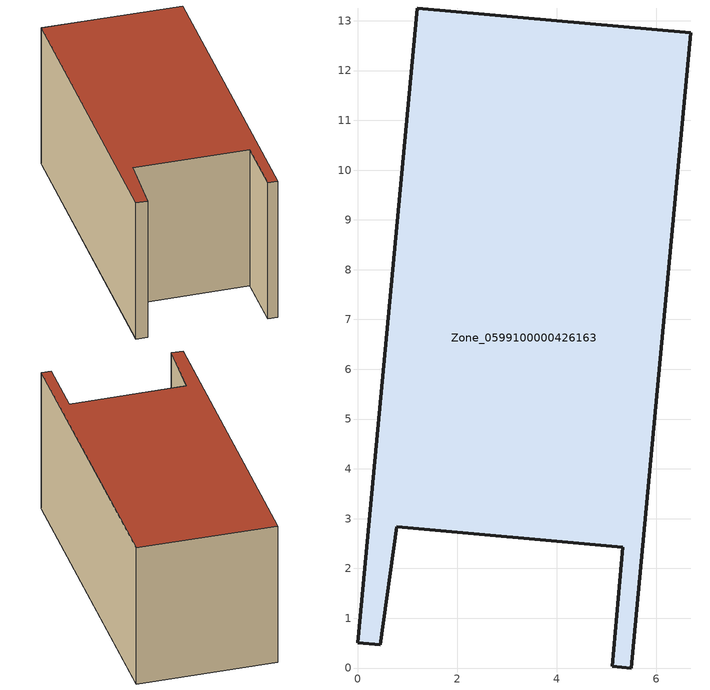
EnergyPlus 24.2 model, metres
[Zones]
Zone_0599100000426163
 floor ground (C_G): 1.19,13.26 6.69,12.75 5.49,0 5.11,0.03 5.33,2.42 0.79,2.84 0.45,0.47 0,0.51 z0
 wall outside (C_F): 6.69,12.75 1.19,13.26 0,0.51 0.45,0.47 0.79,2.84 5.33,2.42 5.11,0.03 5.49,0 6.69,12.75 z0:6.02
 roof outside (C_R): 5.49,0 6.69,12.75 1.19,13.26 0,0.51 0.45,0.47 0.79,2.84 5.33,2.42 5.11,0.03 z6.02
[BUILDING]
Pand.0599100000426163: North Axis=0; Terrain=City; Loads Convergence Tolerance Value=0.04; Temperature Convergence Tolerance Value=0.4; Solar Distribution=FullExterior; Maximum Number of Warmup Days=25; Minimum Number of Warmup Days=1
[Site:Location]
Rotterdam.The.Hague.AP_ZH_NLD Design_Conditions: Latitude=51.96; Longitude=4.45; Time Zone=1; Elevation=-4.5
[SITE:GROUNDTEMPERATURE:BUILDINGSURFACE]
18, 18, 18, 18, 18, 18, 18, 18, 18, 18, 18, 18
[MATERIAL] Thermal Absorptance=0.9; Solar Absorptance=0.7; Visible Absorptance=0.7
Name | Roughness | Thickness | Conductivity | Density | Specific Heat
G.TI.2006-2014 | MediumSmooth | 0.15 | 0.06 | 540 | 1210
F.TI.2006-2014 | Rough | 0.3 | 0.12 | 1920 | 840
R.TI.2006-2014 | MediumRough | 0.2 | 0.08 | 1500 | 1000
[CONSTRUCTION]
C_G: G.TI.2006-2014
C_F: F.TI.2006-2014
C_R: R.TI.2006-2014
[ZONE]
Zone_0599100000426163: Type=1; Multiplier=1; Ceiling Height=Autocalculate; Volume=Autocalculate; Floor Area=autocalculate; Part of Total Floor Area=Yes
[ZONEINFILTRATION:DESIGNFLOWRATE]
Infil_Zone_0599100000426163: Zone or ZoneList or Space or SpaceList=Zone_0599100000426163; Schedule=AlwaysOn; Design Flow Rate Calculation Method=Flow/Area; Flow Rate per Floor Area=0.0015; Constant Term Coefficient=1; Temperature Term Coefficient=0; Velocity Term Coefficient=0; Velocity Squared Term Coefficient=0
[HVACTEMPLATE:ZONE:IDEALLOADSAIRSYSTEM]
Zone_0599100000426163: Maximum Heating Supply Air Temperature=50; Minimum Cooling Supply Air Temperature=13; Maximum Heating Supply Air Humidity Ratio=0.0156; Minimum Cooling Supply Air Humidity Ratio=0.0077; Heating Limit=NoLimit; Cooling Limit=NoLimit; Dehumidification Control Type=ConstantSensibleHeatRatio; Cooling Sensible Heat Ratio=0.7; Dehumidification Setpoint=60; Humidification Control Type=None; Humidification Setpoint=30; Outdoor Air Method=None; Outdoor Air Flow Rate per Person=0.00944; Outdoor Air Flow Rate per Zone Floor Area=0; Outdoor Air Flow Rate per Zone=0; Demand Controlled Ventilation Type=None; Outdoor Air Economizer Type=NoEconomizer; Heat Recovery Type=None; Sensible Heat Recovery Effectiveness=0.7; Latent Heat Recovery Effectiveness=0.65
[ZONECONTROL:THERMOSTAT]
ThermostatControl_Zone_0599100000426163: Zone or ZoneList=Zone_0599100000426163; Control Type Schedule=DualSetpointControlType; Control 1=Thermostat_Zone_0599100000426163; Temperature Difference Between Cutout And Setpoint=0
[THERMOSTATSETPOINT:DUALSETPOINT]
Thermostat_Zone_0599100000426163: Heating Setpoint Temperature Schedule=HeatingSetpoint_Zone_0599100000426163; Cooling Setpoint Temperature Schedule=CoolingSetpoint_Zone_0599100000426163
[SCHEDULE:COMPACT]
HeatingSetpoint_Zone_0599100000426163: Through: 12/31, For: AllDays, Until: 24:00, 21
CoolingSetpoint_Zone_0599100000426163: Through: 12/31, For: AllDays, Until: 24:00, 24
DualSetpointControlType: Through: 12/31, For: AllDays, Until: 24:00, 4
AlwaysOn: Through: 12/31, For: AllDays, Until: 24:00, 1
